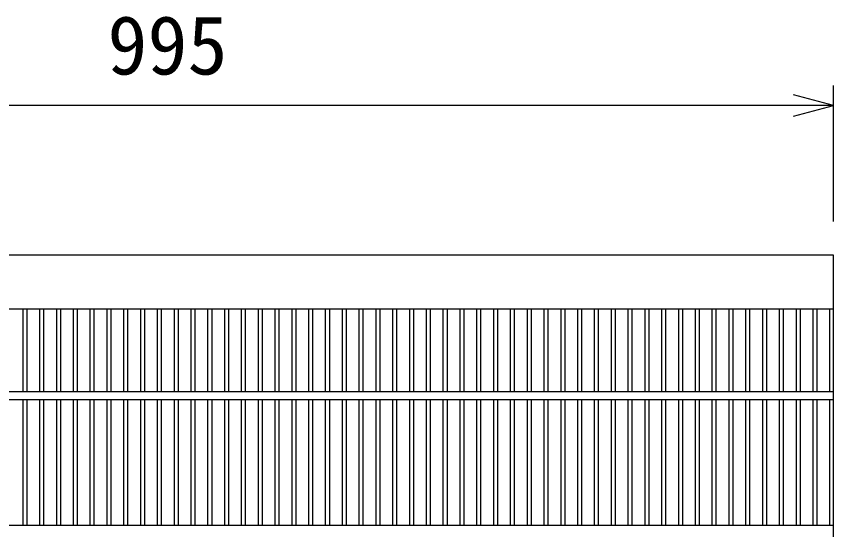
# Model space of a CAD drawing. Units: millimetres, scale not verified. Extents: x -25200 to 25200, y -8910 to 8910.
# Drawn here: x -6492 to -5882, y -5130 to -4746 of the extents above; entities that cross this region are included whole.
import ezdxf
from ezdxf.enums import TextEntityAlignment as Align

# ---------------------------------------------------------------- set-up
doc = ezdxf.new("R2010")
doc.units = ezdxf.units.MM
doc.header["$LTSCALE"] = 30
doc.layers.add('0-0_DIM', color=7, linetype='Continuous', lineweight=25)
doc.layers.add('0-2_HATCH', color=6, linetype='Continuous', lineweight=25)
doc.styles.add('ＭＳ ゴシック', font='')
doc.styles.get('ＭＳ ゴシック').set_extended_font_data('MS Gothic')

msp = doc.modelspace()

# ---------------------------------------------------------------- linework, layer by layer
at = {"layer": '0-0_DIM'}
for p, q in [((-5881.52, -4899.7), (-5881.52, -4798.11)), ((-5881.52, -4813.11), (-6876.52, -4813.11))]:
    msp.add_line(p, q, dxfattribs=at)
msp.add_lwpolyline([(-5911.52, -4821.15), (-5881.52, -4813.11), (-5911.52, -4805.07)], dxfattribs=at)
at = {"layer": '0-2_HATCH'}
for p, q in [((-6876.52, -4964.92), (-5881.52, -4964.92)), ((-6487.25, -4964.92), (-6487.25, -5026.92)), ((-6484.25, -4964.92), (-6484.25, -5026.92)), ((-6474.7, -4964.92), (-6474.7, -5026.92)), ((-6471.7, -4964.92), (-6471.7, -5026.92)), ((-6462.14, -4964.92), (-6462.14, -5026.92)), ((-6459.14, -4964.92), (-6459.14, -5026.92)), ((-6449.58, -4964.92), (-6449.58, -5026.92)), ((-6446.58, -4964.92), (-6446.58, -5026.92)), ((-6437.03, -4964.92), (-6437.03, -5026.92)), ((-6434.03, -4964.92), (-6434.03, -5026.92)), ((-6424.47, -4964.92), (-6424.47, -5026.92)), ((-6421.47, -4964.92), (-6421.47, -5026.92)), ((-6411.91, -4964.92), (-6411.91, -5026.92)), ((-6408.91, -4964.92), (-6408.91, -5026.92)), ((-6399.36, -4964.92), (-6399.36, -5026.92)), ((-6396.36, -4964.92), (-6396.36, -5026.92)), ((-6386.8, -4964.92), (-6386.8, -5026.92)), ((-6383.8, -4964.92), (-6383.8, -5026.92)), ((-6374.24, -4964.92), (-6374.24, -5026.92)), ((-6371.24, -4964.92), (-6371.24, -5026.92)), ((-6361.68, -4964.92), (-6361.68, -5026.92)), ((-6358.68, -4964.92), (-6358.68, -5026.92)), ((-6349.13, -4964.92), (-6349.13, -5026.92)), ((-6346.13, -4964.92), (-6346.13, -5026.92)), ((-6336.57, -4964.92), (-6336.57, -5026.92)), ((-6333.57, -4964.92), (-6333.57, -5026.92)), ((-6324.01, -4964.92), (-6324.01, -5026.92)), ((-6321.01, -4964.92), (-6321.01, -5026.92)), ((-6311.46, -4964.92), (-6311.46, -5026.92)), ((-6308.46, -4964.92), (-6308.46, -5026.92)), ((-6298.9, -4964.92), (-6298.9, -5026.92)), ((-6295.9, -4964.92), (-6295.9, -5026.92)), ((-6286.34, -4964.92), (-6286.34, -5026.92)), ((-6283.34, -4964.92), (-6283.34, -5026.92)), ((-6273.79, -4964.92), (-6273.79, -5026.92)), ((-6270.79, -4964.92), (-6270.79, -5026.92)), ((-6261.23, -4964.92), (-6261.23, -5026.92)), ((-6258.23, -4964.92), (-6258.23, -5026.92)), ((-6248.67, -4964.92), (-6248.67, -5026.92)), ((-6245.67, -4964.92), (-6245.67, -5026.92)), ((-6236.11, -4964.92), (-6236.11, -5026.92)), ((-6233.11, -4964.92), (-6233.11, -5026.92)), ((-6223.56, -4964.92), (-6223.56, -5026.92)), ((-6220.56, -4964.92), (-6220.56, -5026.92)), ((-6211, -4964.92), (-6211, -5026.92)), ((-6208, -4964.92), (-6208, -5026.92)), ((-6198.44, -4964.92), (-6198.44, -5026.92)), ((-6195.44, -4964.92), (-6195.44, -5026.92)), ((-6185.89, -4964.92), (-6185.89, -5026.92)), ((-6182.89, -4964.92), (-6182.89, -5026.92)), ((-6173.33, -4964.92), (-6173.33, -5026.92)), ((-6170.33, -4964.92), (-6170.33, -5026.92)), ((-6160.77, -4964.92), (-6160.77, -5026.92)), ((-6157.77, -4964.92), (-6157.77, -5026.92)), ((-6148.22, -4964.92), (-6148.22, -5026.92)), ((-6145.22, -4964.92), (-6145.22, -5026.92)), ((-6135.66, -4964.92), (-6135.66, -5026.92)), ((-6132.66, -4964.92), (-6132.66, -5026.92)), ((-6123.1, -4964.92), (-6123.1, -5026.92)), ((-6120.1, -4964.92), (-6120.1, -5026.92)), ((-6110.54, -4964.92), (-6110.54, -5026.92)), ((-6107.54, -4964.92), (-6107.54, -5026.92)), ((-6097.99, -4964.92), (-6097.99, -5026.92)), ((-6094.99, -4964.92), (-6094.99, -5026.92)), ((-6085.43, -4964.92), (-6085.43, -5026.92)), ((-6082.43, -4964.92), (-6082.43, -5026.92)), ((-6072.87, -4964.92), (-6072.87, -5026.92)), ((-6069.87, -4964.92), (-6069.87, -5026.92)), ((-6060.32, -4964.92), (-6060.32, -5026.92)), ((-6057.32, -4964.92), (-6057.32, -5026.92)), ((-6047.76, -4964.92), (-6047.76, -5026.92)), ((-6044.76, -4964.92), (-6044.76, -5026.92)), ((-6035.2, -4964.92), (-6035.2, -5026.92)), ((-6032.2, -4964.92), (-6032.2, -5026.92)), ((-6022.65, -4964.92), (-6022.65, -5026.92)), ((-6019.65, -4964.92), (-6019.65, -5026.92)), ((-6010.09, -4964.92), (-6010.09, -5026.92)), ((-6007.09, -4964.92), (-6007.09, -5026.92)), ((-5997.53, -4964.92), (-5997.53, -5026.92)), ((-5994.53, -4964.92), (-5994.53, -5026.92)), ((-5984.98, -4964.92), (-5984.98, -5026.92)), ((-5981.98, -4964.92), (-5981.98, -5026.92)), ((-5972.42, -4964.92), (-5972.42, -5026.92)), ((-5969.42, -4964.92), (-5969.42, -5026.92)), ((-5959.86, -4964.92), (-5959.86, -5026.92)), ((-5956.86, -4964.92), (-5956.86, -5026.92)), ((-5947.3, -4964.92), (-5947.3, -5026.92)), ((-5944.3, -4964.92), (-5944.3, -5026.92)), ((-5934.75, -4964.92), (-5934.75, -5026.92)), ((-5931.75, -4964.92), (-5931.75, -5026.92)), ((-5922.19, -4964.92), (-5922.19, -5026.92)), ((-5919.19, -4964.92), (-5919.19, -5026.92)), ((-5909.63, -4964.92), (-5909.63, -5026.92)), ((-5906.63, -4964.92), (-5906.63, -5026.92)), ((-5897.08, -4964.92), (-5897.08, -5026.92)), ((-5894.08, -4964.92), (-5894.08, -5026.92)), ((-5884.52, -4964.92), (-5884.52, -5026.92)), ((-5881.52, -5026.92), (-6876.52, -5026.92)), ((-5881.52, -5032.92), (-6876.52, -5032.92)), ((-6487.25, -5032.92), (-6487.25, -5126.92)), ((-6484.25, -5032.92), (-6484.25, -5126.92)), ((-6474.7, -5032.92), (-6474.7, -5126.92)), ((-6471.7, -5032.92), (-6471.7, -5126.92)), ((-6462.14, -5032.92), (-6462.14, -5126.92)), ((-6459.14, -5032.92), (-6459.14, -5126.92)), ((-6449.58, -5032.92), (-6449.58, -5126.92)), ((-6446.58, -5032.92), (-6446.58, -5126.92)), ((-6437.03, -5032.92), (-6437.03, -5126.92)), ((-6434.03, -5032.92), (-6434.03, -5126.92)), ((-6424.47, -5032.92), (-6424.47, -5126.92)), ((-6421.47, -5032.92), (-6421.47, -5126.92)), ((-6411.91, -5032.92), (-6411.91, -5126.92)), ((-6408.91, -5032.92), (-6408.91, -5126.92)), ((-6399.36, -5032.92), (-6399.36, -5126.92)), ((-6396.36, -5032.92), (-6396.36, -5126.92)), ((-6386.8, -5032.92), (-6386.8, -5126.92)), ((-6383.8, -5032.92), (-6383.8, -5126.92)), ((-6374.24, -5032.92), (-6374.24, -5126.92)), ((-6371.24, -5032.92), (-6371.24, -5126.92)), ((-6361.68, -5032.92), (-6361.68, -5126.92)), ((-6358.68, -5032.92), (-6358.68, -5126.92)), ((-6349.13, -5032.92), (-6349.13, -5126.92)), ((-6346.13, -5032.92), (-6346.13, -5126.92)), ((-6336.57, -5032.92), (-6336.57, -5126.92)), ((-6333.57, -5032.92), (-6333.57, -5126.92)), ((-6324.01, -5032.92), (-6324.01, -5126.92)), ((-6321.01, -5032.92), (-6321.01, -5126.92)), ((-6311.46, -5032.92), (-6311.46, -5126.92)), ((-6308.46, -5032.92), (-6308.46, -5126.92)), ((-6298.9, -5032.92), (-6298.9, -5126.92)), ((-6295.9, -5032.92), (-6295.9, -5126.92)), ((-6286.34, -5032.92), (-6286.34, -5126.92)), ((-6283.34, -5032.92), (-6283.34, -5126.92)), ((-6273.79, -5032.92), (-6273.79, -5126.92)), ((-6270.79, -5032.92), (-6270.79, -5126.92)), ((-6261.23, -5032.92), (-6261.23, -5126.92)), ((-6258.23, -5032.92), (-6258.23, -5126.92)), ((-6248.67, -5032.92), (-6248.67, -5126.92)), ((-6245.67, -5032.92), (-6245.67, -5126.92)), ((-6236.11, -5032.92), (-6236.11, -5126.92)), ((-6233.11, -5032.92), (-6233.11, -5126.92)), ((-6223.56, -5032.92), (-6223.56, -5126.92)), ((-6220.56, -5032.92), (-6220.56, -5126.92)), ((-6211, -5032.92), (-6211, -5126.92)), ((-6208, -5032.92), (-6208, -5126.92)), ((-6198.44, -5032.92), (-6198.44, -5126.92)), ((-6195.44, -5032.92), (-6195.44, -5126.92)), ((-6185.89, -5032.92), (-6185.89, -5126.92)), ((-6182.89, -5032.92), (-6182.89, -5126.92)), ((-6173.33, -5032.92), (-6173.33, -5126.92)), ((-6170.33, -5032.92), (-6170.33, -5126.92)), ((-6160.77, -5032.92), (-6160.77, -5126.92)), ((-6157.77, -5032.92), (-6157.77, -5126.92)), ((-6148.22, -5032.92), (-6148.22, -5126.92)), ((-6145.22, -5032.92), (-6145.22, -5126.92)), ((-6135.66, -5032.92), (-6135.66, -5126.92)), ((-6132.66, -5032.92), (-6132.66, -5126.92)), ((-6123.1, -5032.92), (-6123.1, -5126.92)), ((-6120.1, -5032.92), (-6120.1, -5126.92)), ((-6110.54, -5032.92), (-6110.54, -5126.92)), ((-6107.54, -5032.92), (-6107.54, -5126.92)), ((-6097.99, -5032.92), (-6097.99, -5126.92)), ((-6094.99, -5032.92), (-6094.99, -5126.92)), ((-6085.43, -5032.92), (-6085.43, -5126.92)), ((-6082.43, -5032.92), (-6082.43, -5126.92)), ((-6072.87, -5032.92), (-6072.87, -5126.92)), ((-6069.87, -5032.92), (-6069.87, -5126.92)), ((-6060.32, -5032.92), (-6060.32, -5126.92)), ((-6057.32, -5032.92), (-6057.32, -5126.92)), ((-6047.76, -5032.92), (-6047.76, -5126.92)), ((-6044.76, -5032.92), (-6044.76, -5126.92)), ((-6035.2, -5032.92), (-6035.2, -5126.92)), ((-6032.2, -5032.92), (-6032.2, -5126.92)), ((-6022.65, -5032.92), (-6022.65, -5126.92)), ((-6019.65, -5032.92), (-6019.65, -5126.92)), ((-6010.09, -5032.92), (-6010.09, -5126.92)), ((-6007.09, -5032.92), (-6007.09, -5126.92)), ((-5997.53, -5032.92), (-5997.53, -5126.92)), ((-5994.53, -5032.92), (-5994.53, -5126.92)), ((-5984.98, -5032.92), (-5984.98, -5126.92)), ((-5981.98, -5032.92), (-5981.98, -5126.92)), ((-5972.42, -5032.92), (-5972.42, -5126.92)), ((-5969.42, -5032.92), (-5969.42, -5126.92)), ((-5959.86, -5032.92), (-5959.86, -5126.92)), ((-5956.86, -5032.92), (-5956.86, -5126.92)), ((-5947.3, -5032.92), (-5947.3, -5126.92)), ((-5944.3, -5032.92), (-5944.3, -5126.92)), ((-5934.75, -5032.92), (-5934.75, -5126.92)), ((-5931.75, -5032.92), (-5931.75, -5126.92)), ((-5922.19, -5032.92), (-5922.19, -5126.92)), ((-5919.19, -5032.92), (-5919.19, -5126.92)), ((-5909.63, -5032.92), (-5909.63, -5126.92)), ((-5906.63, -5032.92), (-5906.63, -5126.92)), ((-5897.08, -5032.92), (-5897.08, -5126.92)), ((-5894.08, -5032.92), (-5894.08, -5126.92)), ((-5884.52, -5032.92), (-5884.52, -5126.92)), ((-5881.52, -5126.92), (-6876.52, -5126.92))]:
    msp.add_line(p, q, dxfattribs=at)
msp.add_lwpolyline([(-6876.52, -4924.92), (-6876.52, -5434.92), (-5881.52, -5434.92), (-5881.52, -4924.92)], close=True, dxfattribs=at)

# ---------------------------------------------------------------- texts
at = {"layer": '0-0_DIM', "style": 'ＭＳ ゴシック'}
msp.add_text('995', height=43.99, dxfattribs=at).set_placement((-6424.02, -4803.11), align=Align.BOTTOM_LEFT)

doc.saveas('drawing.dxf')
